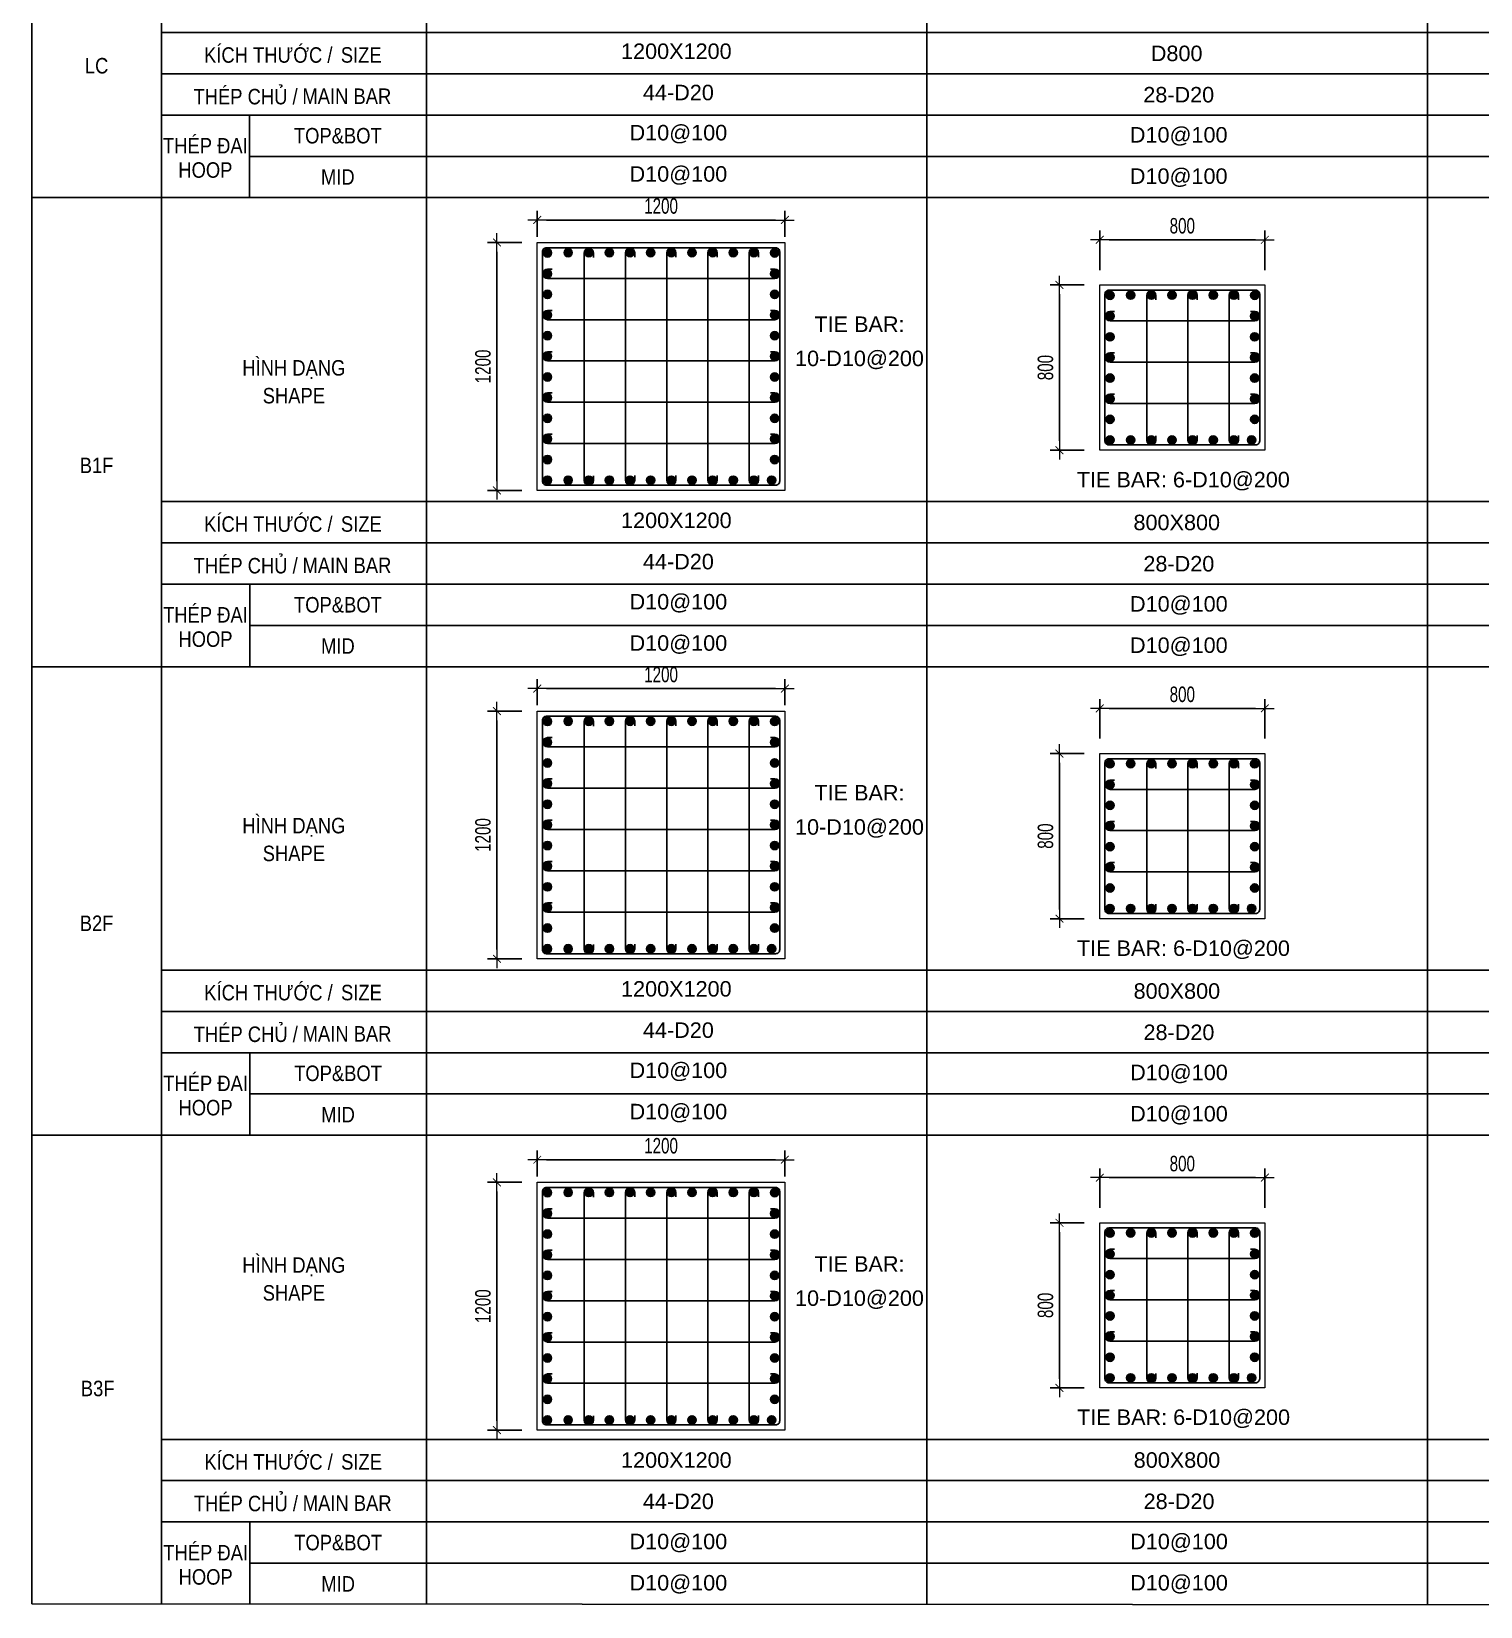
# Model space of a CAD drawing. Header units: millimetres. Extents: x 49323 to 538172, y -39336 to 181761.
# Drawn here: x 262132 to 269154, y 68456 to 76085 of the extents above; entities that cross this region are included whole.
import ezdxf
from ezdxf.enums import TextEntityAlignment as Align

# ---------------------------------------------------------------- set-up
doc = ezdxf.new("R2010")
doc.units = ezdxf.units.MM
doc.linetypes.add('CENTER2', pattern=[1.125, 0.75, -0.125, 0.125, -0.125])
doc.layers.get('Defpoints').update_dxf_attribs({"color": 151, "lineweight": 9})
for name, color, linetype in [('2', 2, 'Continuous'), ('A-ANNO-LEAD', 4, 'Continuous'), ('CEN', 1, 'CENTER2'), ('STL', 3, 'Continuous'), ('TIT1', 3, 'Continuous')]:
    doc.layers.add(name, color=color, linetype=linetype)
for name, color, linetype, lineweight in [('NDC_S_CONTINUOUS', 3, 'Continuous', 20), ('NDC_S_DIM', 1, 'Continuous', 15), ('NDC_S_VN TEXT', 7, 'Continuous', 20)]:
    doc.layers.add(name, color=color, linetype=linetype, lineweight=lineweight)
doc.styles.add('NDC_ARIAL', font='arial.ttf', dxfattribs={"width": 0.85})
doc.styles.add('NDC_DIM', font='', dxfattribs={"width": 0.75})
doc.styles.get('NDC_DIM').set_extended_font_data('Dotum')
doc.dimstyles.new('NDC_dim_30', dxfattribs={"dimscale": 30, "dimtxt": 2.5, "dimasz": 1.5, "dimexe": 1.5, "dimexo": 2.5, "dimgap": 1, "dimtad": 1, "dimdec": 0, "dimzin": 0, "dimdsep": 46, "dimtxsty": 'NDC_DIM', "dimblk": 'DIMMARK', "dimcen": 0.09, "dimdle": 1.2, "dimclrd": 1, "dimclre": 1, "dimclrt": 3, "dimadec": 0, "dimazin": 0, "dimtfac": 1, "dimtdec": 0, "dimtix": 1, "dimtofl": 0, "dimtmove": 0, "dimatfit": 3, "dimfxl": 8, "dimfxlon": 1, "dimtolj": 1, "dimtzin": 0, "dimarcsym": 0})

# ---------------------------------------------------------------- blocks, each defined once
blk = doc.blocks.new('8')
at = {"layer": '2'}
blk.add_hatch(color=256, dxfattribs=at).paths.add_polyline_path([(20, 0, 0.386127), (1.9, 19.9), (-1.9, 19.9, 0.386127), (-20, 0, 1)])
blk.add_circle((0, 0), 20, dxfattribs=at)
blk = doc.blocks.new('5')
at = {"layer": 'CEN', "rotation": 180}
blk.add_blockref('8', (0, 0), dxfattribs=at)
blk = doc.blocks.new('DIMMARK')
at = {"layer": 'NDC_S_DIM', "color": 1}
blk.add_line((-1.5, 0), (1, 0), dxfattribs=at)
at = {"layer": 'NDC_S_DIM', "color": 2, "const_width": 0.1}
blk.add_lwpolyline([(-0.42, -0.42), (0.42, 0.42)], dxfattribs=at)
blk = doc.blocks.new('*D1654')
at = {"layer": 'Defpoints', "color": 0, "ltscale": 40, "transparency": 16777216}
for p in [(268108.9, 70533.6), (267308.9, 70312.3), (268108.9, 70312.3)]:
    blk.add_point(p, dxfattribs=at)
at = {"layer": 'NDC_S_DIM', "color": 1, "lineweight": -2, "ltscale": 40, "transparency": 16777216}
for p, q in [((267308.9, 70387.3), (267308.9, 70578.6)), ((268108.9, 70387.3), (268108.9, 70578.6)), ((267353.9, 70533.6), (268063.9, 70533.6))]:
    blk.add_line(p, q, dxfattribs=at)
at = {"layer": 'NDC_S_DIM', "color": 1, "lineweight": -2, "ltscale": 40, "transparency": 16777216, "xscale": 45, "yscale": 45, "zscale": 45, "rotation": 180}
blk.add_blockref('DIMMARK', (267308.9, 70533.6), dxfattribs=at)
at = {"layer": 'NDC_S_DIM', "color": 1, "lineweight": -2, "ltscale": 40, "transparency": 16777216, "xscale": 45, "yscale": 45, "zscale": 45}
blk.add_blockref('DIMMARK', (268108.9, 70533.6), dxfattribs=at)
at = {"layer": 'NDC_S_DIM', "color": 3, "ltscale": 40, "transparency": 16777216, "insert": (267708.9, 70601.2), "char_height": 75, "attachment_point": 5, "style": 'NDC_DIM'}
blk.add_mtext('\\A1;800', dxfattribs=at)
blk = doc.blocks.new('*D1655')
at = {"layer": 'Defpoints', "color": 0, "ltscale": 40, "transparency": 16777216}
for p in [(267308.9, 70314.8), (267113.6, 69514.8), (267308.9, 69514.8)]:
    blk.add_point(p, dxfattribs=at)
at = {"layer": 'NDC_S_DIM', "color": 1, "lineweight": -2, "ltscale": 40, "transparency": 16777216}
for p, q in [((267233.9, 70314.8), (267068.6, 70314.8)), ((267113.6, 70269.8), (267113.6, 69559.8)), ((267233.9, 69514.8), (267068.6, 69514.8))]:
    blk.add_line(p, q, dxfattribs=at)
at = {"layer": 'NDC_S_DIM', "color": 1, "lineweight": -2, "ltscale": 40, "transparency": 16777216, "xscale": 45, "yscale": 45, "zscale": 45}
for p, rotation in [((267113.6, 70314.8), 90), ((267113.6, 69514.8), 270)]:
    blk.add_blockref('DIMMARK', p, dxfattribs=dict(at, rotation=rotation))
at = {"layer": 'NDC_S_DIM', "color": 3, "ltscale": 40, "transparency": 16777216, "insert": (267046, 69914.8), "char_height": 75, "attachment_point": 5, "rotation": 90, "style": 'NDC_DIM'}
blk.add_mtext('\\A1;800', dxfattribs=at)
blk = doc.blocks.new('*D1656')
at = {"layer": 'Defpoints', "color": 0, "ltscale": 40, "transparency": 16777216}
for p in [(268108.9, 72806.5), (267308.9, 72585.1), (268108.9, 72585.1)]:
    blk.add_point(p, dxfattribs=at)
at = {"layer": 'NDC_S_DIM', "color": 1, "lineweight": -2, "ltscale": 40, "transparency": 16777216}
for p, q in [((267308.9, 72660.1), (267308.9, 72851.5)), ((267353.9, 72806.5), (268063.9, 72806.5)), ((268108.9, 72660.1), (268108.9, 72851.5))]:
    blk.add_line(p, q, dxfattribs=at)
at = {"layer": 'NDC_S_DIM', "color": 1, "lineweight": -2, "ltscale": 40, "transparency": 16777216, "xscale": 45, "yscale": 45, "zscale": 45, "rotation": 180}
blk.add_blockref('DIMMARK', (267308.9, 72806.5), dxfattribs=at)
at = {"layer": 'NDC_S_DIM', "color": 1, "lineweight": -2, "ltscale": 40, "transparency": 16777216, "xscale": 45, "yscale": 45, "zscale": 45}
blk.add_blockref('DIMMARK', (268108.9, 72806.5), dxfattribs=at)
at = {"layer": 'NDC_S_DIM', "color": 3, "ltscale": 40, "transparency": 16777216, "insert": (267708.9, 72874), "char_height": 75, "attachment_point": 5, "style": 'NDC_DIM'}
blk.add_mtext('\\A1;800', dxfattribs=at)
blk = doc.blocks.new('*D1657')
at = {"layer": 'Defpoints', "color": 0, "ltscale": 40, "transparency": 16777216}
for p in [(267308.9, 72587.7), (267113.6, 71787.7), (267308.9, 71787.7)]:
    blk.add_point(p, dxfattribs=at)
at = {"layer": 'NDC_S_DIM', "color": 1, "lineweight": -2, "ltscale": 40, "transparency": 16777216}
for p, q in [((267233.9, 72587.7), (267068.6, 72587.7)), ((267113.6, 72542.7), (267113.6, 71832.7)), ((267233.9, 71787.7), (267068.6, 71787.7))]:
    blk.add_line(p, q, dxfattribs=at)
at = {"layer": 'NDC_S_DIM', "color": 1, "lineweight": -2, "ltscale": 40, "transparency": 16777216, "xscale": 45, "yscale": 45, "zscale": 45}
for p, rotation in [((267113.6, 72587.7), 90), ((267113.6, 71787.7), 270)]:
    blk.add_blockref('DIMMARK', p, dxfattribs=dict(at, rotation=rotation))
at = {"layer": 'NDC_S_DIM', "color": 3, "ltscale": 40, "transparency": 16777216, "insert": (267046, 72187.7), "char_height": 75, "attachment_point": 5, "rotation": 90, "style": 'NDC_DIM'}
blk.add_mtext('\\A1;800', dxfattribs=at)
blk = doc.blocks.new('*D1658')
at = {"layer": 'Defpoints', "color": 0, "ltscale": 40, "transparency": 16777216}
for p in [(268108.9, 75075.9), (267308.9, 74854.6), (268108.9, 74854.6)]:
    blk.add_point(p, dxfattribs=at)
at = {"layer": 'NDC_S_DIM', "color": 1, "lineweight": -2, "ltscale": 40, "transparency": 16777216}
for p, q in [((267308.9, 74929.6), (267308.9, 75120.9)), ((267353.9, 75075.9), (268063.9, 75075.9)), ((268108.9, 74929.6), (268108.9, 75120.9))]:
    blk.add_line(p, q, dxfattribs=at)
at = {"layer": 'NDC_S_DIM', "color": 1, "lineweight": -2, "ltscale": 40, "transparency": 16777216, "xscale": 45, "yscale": 45, "zscale": 45, "rotation": 180}
blk.add_blockref('DIMMARK', (267308.9, 75075.9), dxfattribs=at)
at = {"layer": 'NDC_S_DIM', "color": 1, "lineweight": -2, "ltscale": 40, "transparency": 16777216, "xscale": 45, "yscale": 45, "zscale": 45}
blk.add_blockref('DIMMARK', (268108.9, 75075.9), dxfattribs=at)
at = {"layer": 'NDC_S_DIM', "color": 3, "ltscale": 40, "transparency": 16777216, "insert": (267708.9, 75143.5), "char_height": 75, "attachment_point": 5, "style": 'NDC_DIM'}
blk.add_mtext('\\A1;800', dxfattribs=at)
blk = doc.blocks.new('*D1659')
at = {"layer": 'Defpoints', "color": 0, "ltscale": 40, "transparency": 16777216}
for p in [(267308.9, 74857.1), (267113.6, 74057.1), (267308.9, 74057.1)]:
    blk.add_point(p, dxfattribs=at)
at = {"layer": 'NDC_S_DIM', "color": 1, "lineweight": -2, "ltscale": 40, "transparency": 16777216}
for p, q in [((267233.9, 74857.1), (267068.6, 74857.1)), ((267113.6, 74812.1), (267113.6, 74102.1)), ((267233.9, 74057.1), (267068.6, 74057.1))]:
    blk.add_line(p, q, dxfattribs=at)
at = {"layer": 'NDC_S_DIM', "color": 1, "lineweight": -2, "ltscale": 40, "transparency": 16777216, "xscale": 45, "yscale": 45, "zscale": 45}
for p, rotation in [((267113.6, 74857.1), 90), ((267113.6, 74057.1), 270)]:
    blk.add_blockref('DIMMARK', p, dxfattribs=dict(at, rotation=rotation))
at = {"layer": 'NDC_S_DIM', "color": 3, "ltscale": 40, "transparency": 16777216, "insert": (267046, 74457.1), "char_height": 75, "attachment_point": 5, "rotation": 90, "style": 'NDC_DIM'}
blk.add_mtext('\\A1;800', dxfattribs=at)
blk = doc.blocks.new('*D1182')
at = {"layer": 'Defpoints', "color": 0, "ltscale": 40, "transparency": 16777216}
for p in [(265783, 70620.2), (264583, 70464.4), (265783, 70464.4)]:
    blk.add_point(p, dxfattribs=at)
at = {"layer": 'NDC_S_DIM', "color": 1, "lineweight": -2, "ltscale": 40, "transparency": 16777216}
for p, q in [((264583, 70539.4), (264583, 70665.2)), ((265783, 70539.4), (265783, 70665.2)), ((264628, 70620.2), (265738, 70620.2))]:
    blk.add_line(p, q, dxfattribs=at)
at = {"layer": 'NDC_S_DIM', "color": 1, "lineweight": -2, "ltscale": 40, "transparency": 16777216, "xscale": 45, "yscale": 45, "zscale": 45, "rotation": 180}
blk.add_blockref('DIMMARK', (264583, 70620.2), dxfattribs=at)
at = {"layer": 'NDC_S_DIM', "color": 1, "lineweight": -2, "ltscale": 40, "transparency": 16777216, "xscale": 45, "yscale": 45, "zscale": 45}
blk.add_blockref('DIMMARK', (265783, 70620.2), dxfattribs=at)
at = {"layer": 'NDC_S_DIM', "color": 3, "ltscale": 40, "transparency": 16777216, "insert": (265183, 70687.7), "char_height": 75, "attachment_point": 5, "style": 'NDC_DIM'}
blk.add_mtext('\\A1;1200', dxfattribs=at)
blk = doc.blocks.new('*D1183')
at = {"layer": 'Defpoints', "color": 0, "ltscale": 40, "transparency": 16777216}
for p in [(264583, 70510.9), (264387.6, 69310.9), (264583, 69310.9)]:
    blk.add_point(p, dxfattribs=at)
at = {"layer": 'NDC_S_DIM', "color": 1, "lineweight": -2, "ltscale": 40, "transparency": 16777216}
for p, q in [((264508, 70510.9), (264342.6, 70510.9)), ((264387.6, 70465.9), (264387.6, 69355.9)), ((264508, 69310.9), (264342.6, 69310.9))]:
    blk.add_line(p, q, dxfattribs=at)
at = {"layer": 'NDC_S_DIM', "color": 1, "lineweight": -2, "ltscale": 40, "transparency": 16777216, "xscale": 45, "yscale": 45, "zscale": 45}
for p, rotation in [((264387.6, 70510.9), 90), ((264387.6, 69310.9), 270)]:
    blk.add_blockref('DIMMARK', p, dxfattribs=dict(at, rotation=rotation))
at = {"layer": 'NDC_S_DIM', "color": 3, "ltscale": 40, "transparency": 16777216, "insert": (264320.1, 69910.9), "char_height": 75, "attachment_point": 5, "rotation": 90, "style": 'NDC_DIM'}
blk.add_mtext('\\A1;1200', dxfattribs=at)
blk = doc.blocks.new('*D1184')
at = {"layer": 'Defpoints', "color": 0, "ltscale": 40, "transparency": 16777216}
for p in [(265783, 72902.4), (264583, 72746.6), (265783, 72746.6)]:
    blk.add_point(p, dxfattribs=at)
at = {"layer": 'NDC_S_DIM', "color": 1, "lineweight": -2, "ltscale": 40, "transparency": 16777216}
for p, q in [((264583, 72821.6), (264583, 72947.4)), ((265783, 72821.6), (265783, 72947.4)), ((264628, 72902.4), (265738, 72902.4))]:
    blk.add_line(p, q, dxfattribs=at)
at = {"layer": 'NDC_S_DIM', "color": 1, "lineweight": -2, "ltscale": 40, "transparency": 16777216, "xscale": 45, "yscale": 45, "zscale": 45, "rotation": 180}
blk.add_blockref('DIMMARK', (264583, 72902.4), dxfattribs=at)
at = {"layer": 'NDC_S_DIM', "color": 1, "lineweight": -2, "ltscale": 40, "transparency": 16777216, "xscale": 45, "yscale": 45, "zscale": 45}
blk.add_blockref('DIMMARK', (265783, 72902.4), dxfattribs=at)
at = {"layer": 'NDC_S_DIM', "color": 3, "ltscale": 40, "transparency": 16777216, "insert": (265183, 72969.9), "char_height": 75, "attachment_point": 5, "style": 'NDC_DIM'}
blk.add_mtext('\\A1;1200', dxfattribs=at)
blk = doc.blocks.new('*D1185')
at = {"layer": 'Defpoints', "color": 0, "ltscale": 40, "transparency": 16777216}
for p in [(264583, 72793.1), (264387.6, 71593.1), (264583, 71593.1)]:
    blk.add_point(p, dxfattribs=at)
at = {"layer": 'NDC_S_DIM', "color": 1, "lineweight": -2, "ltscale": 40, "transparency": 16777216}
for p, q in [((264508, 72793.1), (264342.6, 72793.1)), ((264387.6, 72748.1), (264387.6, 71638.1)), ((264508, 71593.1), (264342.6, 71593.1))]:
    blk.add_line(p, q, dxfattribs=at)
at = {"layer": 'NDC_S_DIM', "color": 1, "lineweight": -2, "ltscale": 40, "transparency": 16777216, "xscale": 45, "yscale": 45, "zscale": 45}
for p, rotation in [((264387.6, 72793.1), 90), ((264387.6, 71593.1), 270)]:
    blk.add_blockref('DIMMARK', p, dxfattribs=dict(at, rotation=rotation))
at = {"layer": 'NDC_S_DIM', "color": 3, "ltscale": 40, "transparency": 16777216, "insert": (264320.1, 72193.1), "char_height": 75, "attachment_point": 5, "rotation": 90, "style": 'NDC_DIM'}
blk.add_mtext('\\A1;1200', dxfattribs=at)
blk = doc.blocks.new('*D1186')
at = {"layer": 'Defpoints', "color": 0, "ltscale": 40, "transparency": 16777216}
for p in [(265783, 75171.8), (264583, 75016.1), (265783, 75016.1)]:
    blk.add_point(p, dxfattribs=at)
at = {"layer": 'NDC_S_DIM', "color": 1, "lineweight": -2, "ltscale": 40, "transparency": 16777216}
for p, q in [((264583, 75091.1), (264583, 75216.8)), ((264628, 75171.8), (265738, 75171.8)), ((265783, 75091.1), (265783, 75216.8))]:
    blk.add_line(p, q, dxfattribs=at)
at = {"layer": 'NDC_S_DIM', "color": 1, "lineweight": -2, "ltscale": 40, "transparency": 16777216, "xscale": 45, "yscale": 45, "zscale": 45, "rotation": 180}
blk.add_blockref('DIMMARK', (264583, 75171.8), dxfattribs=at)
at = {"layer": 'NDC_S_DIM', "color": 1, "lineweight": -2, "ltscale": 40, "transparency": 16777216, "xscale": 45, "yscale": 45, "zscale": 45}
blk.add_blockref('DIMMARK', (265783, 75171.8), dxfattribs=at)
at = {"layer": 'NDC_S_DIM', "color": 3, "ltscale": 40, "transparency": 16777216, "insert": (265183, 75239.3), "char_height": 75, "attachment_point": 5, "style": 'NDC_DIM'}
blk.add_mtext('\\A1;1200', dxfattribs=at)
blk = doc.blocks.new('*D1187')
at = {"layer": 'Defpoints', "color": 0, "ltscale": 40, "transparency": 16777216}
for p in [(264583, 75062.5), (264387.6, 73862.5), (264583, 73862.5)]:
    blk.add_point(p, dxfattribs=at)
at = {"layer": 'NDC_S_DIM', "color": 1, "lineweight": -2, "ltscale": 40, "transparency": 16777216}
for p, q in [((264508, 75062.5), (264342.6, 75062.5)), ((264387.6, 75017.5), (264387.6, 73907.5)), ((264508, 73862.5), (264342.6, 73862.5))]:
    blk.add_line(p, q, dxfattribs=at)
at = {"layer": 'NDC_S_DIM', "color": 1, "lineweight": -2, "ltscale": 40, "transparency": 16777216, "xscale": 45, "yscale": 45, "zscale": 45}
for p, rotation in [((264387.6, 75062.5), 90), ((264387.6, 73862.5), 270)]:
    blk.add_blockref('DIMMARK', p, dxfattribs=dict(at, rotation=rotation))
at = {"layer": 'NDC_S_DIM', "color": 3, "ltscale": 40, "transparency": 16777216, "insert": (264320.1, 74462.5), "char_height": 75, "attachment_point": 5, "rotation": 90, "style": 'NDC_DIM'}
blk.add_mtext('\\A1;1200', dxfattribs=at)

msp = doc.modelspace()

# ---------------------------------------------------------------- linework, layer by layer
at = {"layer": '2', "lineweight": -2, "ltscale": 1000, "elevation": 0}
for points in [[(265758, 75017.5), (265758, 73907.5, -0.414214), (265738, 73887.5), (264628, 73887.5, -0.414214), (264608, 73907.5), (264608, 75017.5, -0.414214), (264628, 75037.5), (265738, 75037.5, -0.414214)], [(265758, 72748.1), (265758, 71638.1, -0.414214), (265738, 71618.1), (264628, 71618.1, -0.414214), (264608, 71638.1), (264608, 72748.1, -0.414214), (264628, 72768.1), (265738, 72768.1, -0.414214)], [(265758, 70465.9), (265758, 69355.9, -0.414214), (265738, 69335.9), (264628, 69335.9, -0.414214), (264608, 69355.9), (264608, 70465.9, -0.414214), (264628, 70485.9), (265738, 70485.9, -0.414214)]]:
    msp.add_lwpolyline(points, format="xyb", close=True, dxfattribs=at)
at = {"layer": '2', "elevation": 0}
for points in [[(264855.2, 73932.2), (264855.2, 73910, -1), (264810.2, 73910), (264810.2, 75012, -1), (264855.2, 75012), (264855.2, 74989.9)], [(265055.2, 73933.7), (265055.2, 73911.5, -1), (265010.2, 73911.5), (265010.2, 75013.5, -1), (265055.2, 75013.5), (265055.2, 74991.4)], [(265255.2, 73933.7), (265255.2, 73911.5, -1), (265210.2, 73911.5), (265210.2, 75013.5, -1), (265255.2, 75013.5), (265255.2, 74991.4)], [(265455.2, 73933.7), (265455.2, 73911.5, -1), (265410.2, 73911.5), (265410.2, 75013.5, -1), (265455.2, 75013.5), (265455.2, 74991.4)], [(265655.2, 73933.7), (265655.2, 73911.5, -1), (265610.2, 73911.5), (265610.2, 75013.5, -1), (265655.2, 75013.5), (265655.2, 74991.4)], [(264654.9, 74934.1), (264632.7, 74934.1, 1), (264632.7, 74889.1), (265734.8, 74889.1, 1), (265734.8, 74934.1), (265712.6, 74934.1)], [(264654.9, 74734.1), (264632.7, 74734.1, 1), (264632.7, 74689.1), (265734.8, 74689.1, 1), (265734.8, 74734.1), (265712.6, 74734.1)], [(264654.9, 74534.1), (264632.7, 74534.1, 1), (264632.7, 74489.1), (265734.8, 74489.1, 1), (265734.8, 74534.1), (265712.6, 74534.1)], [(264654.9, 74334.1), (264632.7, 74334.1, 1), (264632.7, 74289.1), (265734.8, 74289.1, 1), (265734.8, 74334.1), (265712.6, 74334.1)], [(264654.9, 74134.1), (264632.7, 74134.1, 1), (264632.7, 74089.1), (265734.8, 74089.1, 1), (265734.8, 74134.1), (265712.6, 74134.1)], [(264855.2, 71662.7), (264855.2, 71640.6, -1), (264810.2, 71640.6), (264810.2, 72742.6, -1), (264855.2, 72742.6), (264855.2, 72720.5)], [(265055.2, 71664.2), (265055.2, 71642.1, -1), (265010.2, 71642.1), (265010.2, 72744.1, -1), (265055.2, 72744.1), (265055.2, 72722)], [(265255.2, 71664.2), (265255.2, 71642.1, -1), (265210.2, 71642.1), (265210.2, 72744.1, -1), (265255.2, 72744.1), (265255.2, 72722)], [(265455.2, 71664.2), (265455.2, 71642.1, -1), (265410.2, 71642.1), (265410.2, 72744.1, -1), (265455.2, 72744.1), (265455.2, 72722)], [(265655.2, 71664.2), (265655.2, 71642.1, -1), (265610.2, 71642.1), (265610.2, 72744.1, -1), (265655.2, 72744.1), (265655.2, 72722)], [(264654.9, 72664.7), (264632.7, 72664.7, 1), (264632.7, 72619.6), (265734.8, 72619.6, 1), (265734.8, 72664.7), (265712.6, 72664.7)], [(264654.9, 72464.7), (264632.7, 72464.7, 1), (264632.7, 72419.6), (265734.8, 72419.6, 1), (265734.8, 72464.7), (265712.6, 72464.7)], [(264654.9, 72264.7), (264632.7, 72264.7, 1), (264632.7, 72219.6), (265734.8, 72219.6, 1), (265734.8, 72264.7), (265712.6, 72264.7)], [(264654.9, 72064.7), (264632.7, 72064.7, 1), (264632.7, 72019.6), (265734.8, 72019.6, 1), (265734.8, 72064.7), (265712.6, 72064.7)], [(264654.9, 71864.7), (264632.7, 71864.7, 1), (264632.7, 71819.6), (265734.8, 71819.6, 1), (265734.8, 71864.7), (265712.6, 71864.7)], [(264855.2, 69380.5), (264855.2, 69358.4, -1), (264810.2, 69358.4), (264810.2, 70460.4, -1), (264855.2, 70460.4), (264855.2, 70438.3)], [(265055.2, 69382), (265055.2, 69359.9, -1), (265010.2, 69359.9), (265010.2, 70461.9, -1), (265055.2, 70461.9), (265055.2, 70439.8)], [(265255.2, 69382), (265255.2, 69359.9, -1), (265210.2, 69359.9), (265210.2, 70461.9, -1), (265255.2, 70461.9), (265255.2, 70439.8)], [(265455.2, 69382), (265455.2, 69359.9, -1), (265410.2, 69359.9), (265410.2, 70461.9, -1), (265455.2, 70461.9), (265455.2, 70439.8)], [(265655.2, 69382), (265655.2, 69359.9, -1), (265610.2, 69359.9), (265610.2, 70461.9, -1), (265655.2, 70461.9), (265655.2, 70439.8)], [(264654.9, 70382.5), (264632.7, 70382.5, 1), (264632.7, 70337.4), (265734.8, 70337.4, 1), (265734.8, 70382.5), (265712.6, 70382.5)], [(264654.9, 70182.5), (264632.7, 70182.5, 1), (264632.7, 70137.4), (265734.8, 70137.4, 1), (265734.8, 70182.5), (265712.6, 70182.5)], [(264654.9, 69982.5), (264632.7, 69982.5, 1), (264632.7, 69937.4), (265734.8, 69937.4, 1), (265734.8, 69982.5), (265712.6, 69982.5)], [(264654.9, 69782.5), (264632.7, 69782.5, 1), (264632.7, 69737.4), (265734.8, 69737.4, 1), (265734.8, 69782.5), (265712.6, 69782.5)], [(264654.9, 69582.5), (264632.7, 69582.5, 1), (264632.7, 69537.4), (265734.8, 69537.4, 1), (265734.8, 69582.5), (265712.6, 69582.5)]]:
    msp.add_lwpolyline(points, format="xyb", dxfattribs=at)
at = {"layer": '2', "lineweight": -2, "ltscale": 1000}
for points in [[(268083.9, 74812.1), (268083.9, 74102.1, -0.414214), (268063.9, 74082.1), (267353.9, 74082.1, -0.414214), (267333.9, 74102.1), (267333.9, 74812.1, -0.414214), (267353.9, 74832.1), (268063.9, 74832.1, -0.414214)], [(268083.9, 72542.7), (268083.9, 71832.7, -0.414214), (268063.9, 71812.7), (267353.9, 71812.7, -0.414214), (267333.9, 71832.7), (267333.9, 72542.7, -0.414214), (267353.9, 72562.7), (268063.9, 72562.7, -0.414214)], [(268083.9, 70269.8), (268083.9, 69559.8, -0.414214), (268063.9, 69539.8), (267353.9, 69539.8, -0.414214), (267333.9, 69559.8), (267333.9, 70269.8, -0.414214), (267353.9, 70289.8), (268063.9, 70289.8, -0.414214)]]:
    msp.add_lwpolyline(points, format="xyb", close=True, dxfattribs=at)
at = {"layer": '2'}
for points in [[(267581.2, 74126.7), (267581.2, 74104.6, -1), (267536.2, 74104.6), (267536.2, 74806.6, -1), (267581.2, 74806.6), (267581.2, 74784.5)], [(267781.2, 74128.2), (267781.2, 74106.1, -1), (267736.2, 74106.1), (267736.2, 74808.1, -1), (267781.2, 74808.1), (267781.2, 74786)], [(267981.2, 74128.2), (267981.2, 74106.1, -1), (267936.2, 74106.1), (267936.2, 74808.1, -1), (267981.2, 74808.1), (267981.2, 74786)], [(267380.9, 74728.7), (267358.7, 74728.7, 1), (267358.7, 74683.6), (268060.8, 74683.6, 1), (268060.8, 74728.7), (268038.6, 74728.7)], [(267380.9, 74528.7), (267358.7, 74528.7, 1), (267358.7, 74483.6), (268060.8, 74483.6, 1), (268060.8, 74528.7), (268038.6, 74528.7)], [(267380.9, 74328.7), (267358.7, 74328.7, 1), (267358.7, 74283.6), (268060.8, 74283.6, 1), (268060.8, 74328.7), (268038.6, 74328.7)], [(267581.2, 71857.3), (267581.2, 71835.2, -1), (267536.2, 71835.2), (267536.2, 72537.2, -1), (267581.2, 72537.2), (267581.2, 72515)], [(267781.2, 71858.8), (267781.2, 71836.7, -1), (267736.2, 71836.7), (267736.2, 72538.7, -1), (267781.2, 72538.7), (267781.2, 72516.5)], [(267981.2, 71858.8), (267981.2, 71836.7, -1), (267936.2, 71836.7), (267936.2, 72538.7, -1), (267981.2, 72538.7), (267981.2, 72516.5)], [(267380.9, 72459.2), (267358.7, 72459.2, 1), (267358.7, 72414.2), (268060.8, 72414.2, 1), (268060.8, 72459.2), (268038.6, 72459.2)], [(267380.9, 72259.2), (267358.7, 72259.2, 1), (267358.7, 72214.2), (268060.8, 72214.2, 1), (268060.8, 72259.2), (268038.6, 72259.2)], [(267380.9, 72059.2), (267358.7, 72059.2, 1), (267358.7, 72014.2), (268060.8, 72014.2, 1), (268060.8, 72059.2), (268038.6, 72059.2)], [(267581.2, 69584.4), (267581.2, 69562.3, -1), (267536.2, 69562.3), (267536.2, 70264.3, -1), (267581.2, 70264.3), (267581.2, 70242.2)], [(267781.2, 69585.9), (267781.2, 69563.8, -1), (267736.2, 69563.8), (267736.2, 70265.8, -1), (267781.2, 70265.8), (267781.2, 70243.7)], [(267981.2, 69585.9), (267981.2, 69563.8, -1), (267936.2, 69563.8), (267936.2, 70265.8, -1), (267981.2, 70265.8), (267981.2, 70243.7)], [(267380.9, 70186.4), (267358.7, 70186.4, 1), (267358.7, 70141.3), (268060.8, 70141.3, 1), (268060.8, 70186.4), (268038.6, 70186.4)], [(267380.9, 69986.4), (267358.7, 69986.4, 1), (267358.7, 69941.3), (268060.8, 69941.3, 1), (268060.8, 69986.4), (268038.6, 69986.4)], [(267380.9, 69786.4), (267358.7, 69786.4, 1), (267358.7, 69741.3), (268060.8, 69741.3, 1), (268060.8, 69786.4), (268038.6, 69786.4)]]:
    msp.add_lwpolyline(points, format="xyb", dxfattribs=at)
at = {"layer": 'A-ANNO-LEAD'}
msp.add_lwpolyline([(262133.7, 68469.5), (283468.6, 68456.3), (283468.6, 85076.3), (262133.7, 85089.5)], close=True, dxfattribs=at)
at = {"layer": 'NDC_S_CONTINUOUS', "ltscale": 70, "elevation": 0}
for points in [[(265783, 75062.5), (265783, 73862.5), (264583, 73862.5), (264583, 75062.5), (265783, 75062.5)], [(265783, 72793.1), (265783, 71593.1), (264583, 71593.1), (264583, 72793.1), (265783, 72793.1)], [(265783, 70510.9), (265783, 69310.9), (264583, 69310.9), (264583, 70510.9), (265783, 70510.9)]]:
    msp.add_lwpolyline(points, dxfattribs=at)
at = {"layer": 'NDC_S_CONTINUOUS', "ltscale": 70}
for points in [[(268108.9, 74857.1), (268108.9, 74057.1), (267308.9, 74057.1), (267308.9, 74857.1), (268108.9, 74857.1)], [(268108.9, 72587.7), (268108.9, 71787.7), (267308.9, 71787.7), (267308.9, 72587.7), (268108.9, 72587.7)], [(268108.9, 70314.8), (268108.9, 69514.8), (267308.9, 69514.8), (267308.9, 70314.8), (268108.9, 70314.8)]]:
    msp.add_lwpolyline(points, dxfattribs=at)
at = {"layer": 'TIT1'}
for p, q in [((262761.5, 84604.2), (262761.5, 68469.5)), ((264045.5, 68469.5), (264045.5, 84604.2)), ((266471.6, 84604.2), (266471.6, 68469.5)), ((268897.7, 84604.2), (268897.7, 68469.5)), ((283467, 75280.2), (262132.1, 75280.2)), ((273749.9, 73008.3), (262132.6, 73008.3)), ((273749.9, 70738.8), (262133.1, 70738.8))]:
    msp.add_line(p, q, dxfattribs=at)
at = {"layer": 'TIT1', "color": 8}
for p, q in [((283454.2, 76080.2), (262759.9, 76080.2)), ((283454.2, 75880.2), (262759.9, 75880.2)), ((283454.2, 75680.2), (262759.9, 75680.2)), ((263189.1, 75280.2), (263189.1, 75680.2)), ((283454.2, 75480.2), (263189.1, 75480.2)), ((273749.9, 73808.3), (262760.5, 73808.3)), ((273749.9, 73608.3), (262760.5, 73608.3)), ((273749.9, 73408.3), (262760.5, 73408.3)), ((263189.7, 73008.3), (263189.7, 73408.3)), ((273749.9, 73208.3), (263189.7, 73208.3)), ((273749.9, 71538.8), (262761, 71538.8)), ((273749.9, 71338.8), (262761, 71338.8)), ((273749.9, 71138.8), (262761, 71138.8)), ((263190.2, 70738.8), (263190.2, 71138.8)), ((273749.9, 70938.8), (263190.2, 70938.8)), ((273749.9, 69266), (262761.5, 69266)), ((273749.9, 69066), (262761.5, 69066)), ((273749.9, 68866), (262761.5, 68866)), ((263190.7, 68466), (263190.7, 68866)), ((273749.9, 68666), (263190.7, 68666))]:
    msp.add_line(p, q, dxfattribs=at)

# ---------------------------------------------------------------- block references
at = {"layer": 'STL', "xscale": -1}
for p in [(264632.7, 75012.5), (264632.7, 74911.6), (264632.7, 74811.6), (267358.7, 74807.1), (264632.7, 74711.6), (267358.7, 74706.1), (264632.7, 74611.6), (267358.7, 74606.1), (264632.7, 74511.6), (267358.7, 74506.1), (264632.7, 74411.6), (267358.7, 74406.1), (264632.7, 74311.6), (267358.7, 74306.1), (264632.7, 74211.6), (267358.7, 74206.1), (264632.7, 74111.6), (267358.7, 74106.1), (264632.7, 74011.6), (264632.7, 73911.6), (264632.7, 72743.1), (264632.7, 72642.1), (264632.7, 72542.1), (267358.7, 72537.7), (264632.7, 72442.1), (267358.7, 72436.7), (264632.7, 72342.1), (267358.7, 72336.7), (264632.7, 72242.1), (267358.7, 72236.7), (264632.7, 72142.1), (267358.7, 72136.7), (264632.7, 72042.1), (267358.7, 72036.7), (264632.7, 71942.1), (267358.7, 71936.7), (264632.7, 71842.1), (267358.7, 71836.7), (264632.7, 71742.1), (264632.7, 71642.1), (264632.7, 70460.9), (264632.7, 70359.9), (264632.7, 70259.9), (267358.7, 70264.8), (267358.7, 70163.8), (264632.7, 70159.9), (264632.7, 70059.9), (267358.7, 70063.8), (264632.7, 69959.9), (267358.7, 69963.8), (264632.7, 69859.9), (267358.7, 69863.8), (264632.7, 69759.9), (267358.7, 69763.8), (264632.7, 69659.9), (267358.7, 69663.8), (264632.7, 69559.9), (267358.7, 69563.8), (264632.7, 69459.9), (264632.7, 69359.9)]:
    msp.add_blockref('5', p, dxfattribs=at)
at = {"layer": 'STL', "xscale": -1, "rotation": 270}
for p in [(264732.7, 75013.5), (264832.7, 75013.5), (264932.7, 75013.5), (265032.7, 75013.5), (265132.7, 75013.5), (265232.7, 75013.5), (265332.7, 75013.5), (265432.7, 75013.5), (265532.7, 75013.5), (265632.7, 75013.5), (267458.7, 74808.1), (267558.7, 74808.1), (267658.7, 74808.1), (267758.7, 74808.1), (267858.7, 74808.1), (267958.7, 74808.1), (267358.7, 74106.1), (267458.7, 74106.1), (267558.7, 74106.1), (267658.7, 74106.1), (267758.7, 74106.1), (267858.7, 74106.1), (267958.7, 74106.1), (268044.6, 74106.1), (264632.7, 73911.6), (264732.7, 73911.6), (264832.7, 73911.6), (264932.7, 73911.6), (265032.7, 73911.6), (265132.7, 73911.6), (265232.7, 73911.6), (265332.7, 73911.6), (265432.7, 73911.6), (265532.7, 73911.6), (265632.7, 73911.6), (265718.6, 73911.6), (264732.7, 72744.1), (264832.7, 72744.1), (264932.7, 72744.1), (265032.7, 72744.1), (265132.7, 72744.1), (265232.7, 72744.1), (265332.7, 72744.1), (265432.7, 72744.1), (265532.7, 72744.1), (265632.7, 72744.1), (267458.7, 72538.7), (267558.7, 72538.7), (267658.7, 72538.7), (267758.7, 72538.7), (267858.7, 72538.7), (267958.7, 72538.7), (267358.7, 71836.7), (267458.7, 71836.7), (267558.7, 71836.7), (267658.7, 71836.7), (267758.7, 71836.7), (267858.7, 71836.7), (267958.7, 71836.7), (268044.6, 71836.7), (264632.7, 71642.1), (264732.7, 71642.1), (264832.7, 71642.1), (264932.7, 71642.1), (265032.7, 71642.1), (265132.7, 71642.1), (265232.7, 71642.1), (265332.7, 71642.1), (265432.7, 71642.1), (265532.7, 71642.1), (265632.7, 71642.1), (265718.6, 71642.1), (264732.7, 70461.9), (264832.7, 70461.9), (264932.7, 70461.9), (265032.7, 70461.9), (265132.7, 70461.9), (265232.7, 70461.9), (265332.7, 70461.9), (265432.7, 70461.9), (265532.7, 70461.9), (265632.7, 70461.9), (267458.7, 70265.8), (267558.7, 70265.8), (267658.7, 70265.8), (267758.7, 70265.8), (267858.7, 70265.8), (267958.7, 70265.8), (267358.7, 69563.8), (267458.7, 69563.8), (267558.7, 69563.8), (267658.7, 69563.8), (267758.7, 69563.8), (267858.7, 69563.8), (267958.7, 69563.8), (268044.6, 69563.8), (264632.7, 69359.9), (264732.7, 69359.9), (264832.7, 69359.9), (264932.7, 69359.9), (265032.7, 69359.9), (265132.7, 69359.9), (265232.7, 69359.9), (265332.7, 69359.9), (265432.7, 69359.9), (265532.7, 69359.9), (265632.7, 69359.9), (265718.6, 69359.9)]:
    msp.add_blockref('5', p, dxfattribs=at)
at = {"layer": 'STL'}
for p in [(265733.2, 75012.5), (265733.2, 74911.6), (265733.2, 74811.6), (268059.2, 74807.1), (265733.2, 74711.6), (268059.2, 74706.1), (265733.2, 74611.6), (268059.2, 74606.1), (265733.2, 74511.6), (268059.2, 74506.1), (265733.2, 74411.6), (268059.2, 74406.1), (265733.2, 74311.6), (268059.2, 74306.1), (265733.2, 74211.6), (268059.2, 74206.1), (265733.2, 74111.6), (265733.2, 74011.6), (265733.2, 72743.1), (265733.2, 72642.1), (265733.2, 72542.1), (268059.2, 72537.7), (265733.2, 72442.1), (268059.2, 72436.7), (265733.2, 72342.1), (268059.2, 72336.7), (265733.2, 72242.1), (268059.2, 72236.7), (265733.2, 72142.1), (268059.2, 72136.7), (265733.2, 72042.1), (268059.2, 72036.7), (265733.2, 71942.1), (268059.2, 71936.7), (265733.2, 71842.1), (265733.2, 71742.1), (265733.2, 70460.9), (265733.2, 70359.9), (265733.2, 70259.9), (268059.2, 70264.8), (268059.2, 70163.8), (265733.2, 70159.9), (265733.2, 70059.9), (268059.2, 70063.8), (265733.2, 69959.9), (268059.2, 69963.8), (265733.2, 69859.9), (268059.2, 69863.8), (265733.2, 69759.9), (268059.2, 69763.8), (265733.2, 69659.9), (268059.2, 69663.8), (265733.2, 69559.9), (265733.2, 69459.9)]:
    msp.add_blockref('5', p, dxfattribs=at)

# ---------------------------------------------------------------- texts
at = {"layer": 'NDC_S_VN TEXT', "style": 'NDC_ARIAL', "width": 0.85}
for s, p in [('KÍCH THƯỚC /', (263279.5, 75980.2)), ('THÉP CHỦ /', (263169.5, 75780.2)), ('THÉP ĐAI', (262974.7, 75541.3)), ('HÌNH DẠNG', (263403.5, 74457.3)), ('KÍCH THƯỚC /', (263280, 73708.3)), ('THÉP CHỦ /', (263170, 73508.3)), ('THÉP ĐAI', (262975.2, 73269.3)), ('HÌNH DẠNG', (263403.5, 72240.1)), ('KÍCH THƯỚC /', (263280.6, 71438.8)), ('THÉP CHỦ /', (263170.5, 71238.8)), ('THÉP ĐAI', (262975.7, 70999.9)), ('HÌNH DẠNG', (263403.5, 70111.7)), ('KÍCH THƯỚC /', (263281.1, 69166)), ('THÉP CHỦ /', (263171.1, 68966)), ('THÉP ĐAI', (262976.2, 68727))]:
    msp.add_text(s, height=75, dxfattribs=at).set_placement(p, align=Align.MIDDLE)
at = {"layer": 'TIT1', "style": 'NDC_ARIAL', "width": 0.85}
for s, p in [('SIZE', (263730, 75971.4)), ('LC', (262447.6, 75919.2)), ('MAIN BAR', (263660.3, 75771.4)), ('TOP&BOT', (263616.5, 75580.2)), ('HOOP', (262974.7, 75414)), ('MID', (263616.5, 75380.2)), ('SHAPE', (263403.5, 74321)), ('B1F', (262447.6, 73983.2)), ('SIZE', (263730.5, 73699.4)), ('MAIN BAR', (263660.8, 73499.4)), ('TOP&BOT', (263617, 73308.3)), ('HOOP', (262975.2, 73142)), ('MID', (263617, 73108.3)), ('SHAPE', (263403.5, 72103.9)), ('B2F', (262447.6, 71766.1)), ('SIZE', (263731.1, 71430)), ('MAIN BAR', (263661.4, 71230)), ('TOP&BOT', (263617.6, 71038.8)), ('HOOP', (262975.7, 70872.6)), ('MID', (263617.6, 70838.8)), ('SHAPE', (263403.5, 69975.5)), ('B3F', (262453, 69512.4)), ('SIZE', (263731.6, 69157.1)), ('MAIN BAR', (263661.9, 68957.1)), ('TOP&BOT', (263618.1, 68766)), ('HOOP', (262976.2, 68599.7)), ('MID', (263618.1, 68566))]:
    msp.add_text(s, height=75, dxfattribs=at).set_placement(p, align=Align.MIDDLE)
at = {"layer": 'TIT1', "style": 'NDC_ARIAL'}
for s, p in [('1200X1200', (265257, 75989.4)), ('D800', (267681.5, 75978.9)), ('44-D20', (265267, 75789.4)), ('28-D20', (267691.5, 75778.9)), ('D10@100', (265267, 75589.4)), ('D10@100', (267691.5, 75578.9)), ('D10@100', (265267, 75389.4)), ('D10@100', (267691.5, 75378.9)), ('TIE BAR:', (266144.5, 74667.2)), ('10-D10@200', (266144.5, 74496)), ('TIE BAR: 6-D10@200', (267713.8, 73908.9)), ('1200X1200', (265257, 73717.4)), ('800X800', (267682, 73707)), ('44-D20', (265267, 73517.4)), ('28-D20', (267692.1, 73507)), ('D10@100', (265267, 73317.4)), ('D10@100', (267692.1, 73307)), ('D10@100', (265267, 73117.4)), ('D10@100', (267692.1, 73107)), ('TIE BAR:', (266144.5, 72397.8)), ('10-D10@200', (266144.5, 72226.6)), ('TIE BAR: 6-D10@200', (267714.4, 71639.4)), ('1200X1200', (265257, 71448)), ('800X800', (267682.5, 71437.5)), ('44-D20', (265267, 71248)), ('28-D20', (267692.6, 71237.5)), ('D10@100', (265267, 71048)), ('D10@100', (267692.6, 71037.5)), ('D10@100', (265267, 70848)), ('D10@100', (267692.6, 70837.5)), ('TIE BAR:', (266144.5, 70115.6)), ('10-D10@200', (266144.5, 69944.4)), ('TIE BAR: 6-D10@200', (267714.9, 69367.7)), ('1200X1200', (265257, 69165.8)), ('800X800', (267683.1, 69165.8)), ('44-D20', (265267, 68965.8)), ('28-D20', (267693.1, 68965.8)), ('D10@100', (265267, 68765.8)), ('D10@100', (267693.1, 68765.8)), ('D10@100', (265267, 68565.8)), ('D10@100', (267693.1, 68565.8))]:
    msp.add_text(s, height=75, dxfattribs=at).set_placement(p, align=Align.MIDDLE)

# ---------------------------------------------------------------- dimensions: what is measured, and where the dimension line sits
at = {"layer": 'NDC_S_DIM', "ltscale": 40}
for base, p1, p2, picture, middle in [((265783, 75171.8), (264583, 75016.1), (265783, 75016.1), '*D1186', (265183, 75239.3)), ((268108.9, 75075.9), (267308.9, 74854.6), (268108.9, 74854.6), '*D1658', (267708.9, 75143.5)), ((265783, 72902.4), (264583, 72746.6), (265783, 72746.6), '*D1184', (265183, 72969.9)), ((268108.9, 72806.5), (267308.9, 72585.1), (268108.9, 72585.1), '*D1656', (267708.9, 72874)), ((265783, 70620.2), (264583, 70464.4), (265783, 70464.4), '*D1182', (265183, 70687.7)), ((268108.9, 70533.6), (267308.9, 70312.3), (268108.9, 70312.3), '*D1654', (267708.9, 70601.2))]:
    dim = msp.add_linear_dim(base=base, p1=p1, p2=p2, dimstyle='NDC_dim_30', dxfattribs=at)
    dim.commit()
    dim.dimension.update_dxf_attribs({"geometry": picture, "text_midpoint": middle})
for base, p1, p2, picture, middle in [((264387.6, 73862.5), (264583, 75062.5), (264583, 73862.5), '*D1187', (264320.1, 74462.5)), ((267113.6, 74057.1), (267308.9, 74857.1), (267308.9, 74057.1), '*D1659', (267046, 74457.1)), ((264387.6, 71593.1), (264583, 72793.1), (264583, 71593.1), '*D1185', (264320.1, 72193.1)), ((267113.6, 71787.7), (267308.9, 72587.7), (267308.9, 71787.7), '*D1657', (267046, 72187.7)), ((264387.6, 69310.9), (264583, 70510.9), (264583, 69310.9), '*D1183', (264320.1, 69910.9)), ((267113.6, 69514.8), (267308.9, 70314.8), (267308.9, 69514.8), '*D1655', (267046, 69914.8))]:
    dim = msp.add_linear_dim(base=base, p1=p1, p2=p2, angle=90, dimstyle='NDC_dim_30', dxfattribs=at)
    dim.commit()
    dim.dimension.update_dxf_attribs({"geometry": picture, "text_midpoint": middle})

doc.saveas('drawing.dxf')
